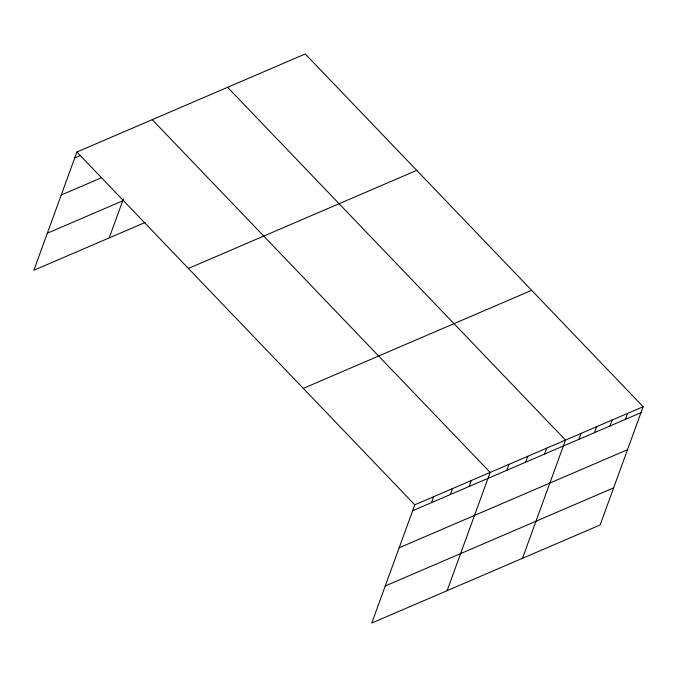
<?xml version="1.0" encoding="UTF-8"?>
<svg xmlns="http://www.w3.org/2000/svg" width="677" height="677" viewBox="0 0 677 677"><rect width="100%" height="100%" fill="white"/><g stroke="black" fill="none" stroke-linecap="round" stroke-linejoin="round"><path stroke-width="1.02" d="M643.15 406.733L414.789 504.797L371.758 623.035L600.118 524.971L643.15 406.733L305.242 53.965L76.882 152.029L33.85 270.267L145.005 222.538M109.209 237.906L123.392 198.945M431.469 502.639L433.627 496.706M450.307 494.548L452.473 488.616M469.144 486.458L471.31 480.526M447.116 590.674L490.148 472.436L152.24 119.668M506.828 470.278L508.986 464.346M525.665 462.188L527.832 456.247M544.511 454.098L546.669 448.157M522.475 558.313L565.507 440.067L227.599 87.308M578.877 439.339L581.035 433.398M594.406 432.671L596.564 426.73M609.935 426.002L612.093 420.062M625.463 419.334L627.621 413.393M74.724 157.969L80.377 155.541M61.235 195.027L101.745 177.636M47.339 233.21L122.698 200.849M188.392 268.447L416.753 170.376M303.279 388.378L531.64 290.315M412.632 510.729L640.992 412.665M399.142 547.786L627.503 449.723M385.247 585.969L613.599 487.905M76.882 152.029L414.789 504.797"/></g></svg>
